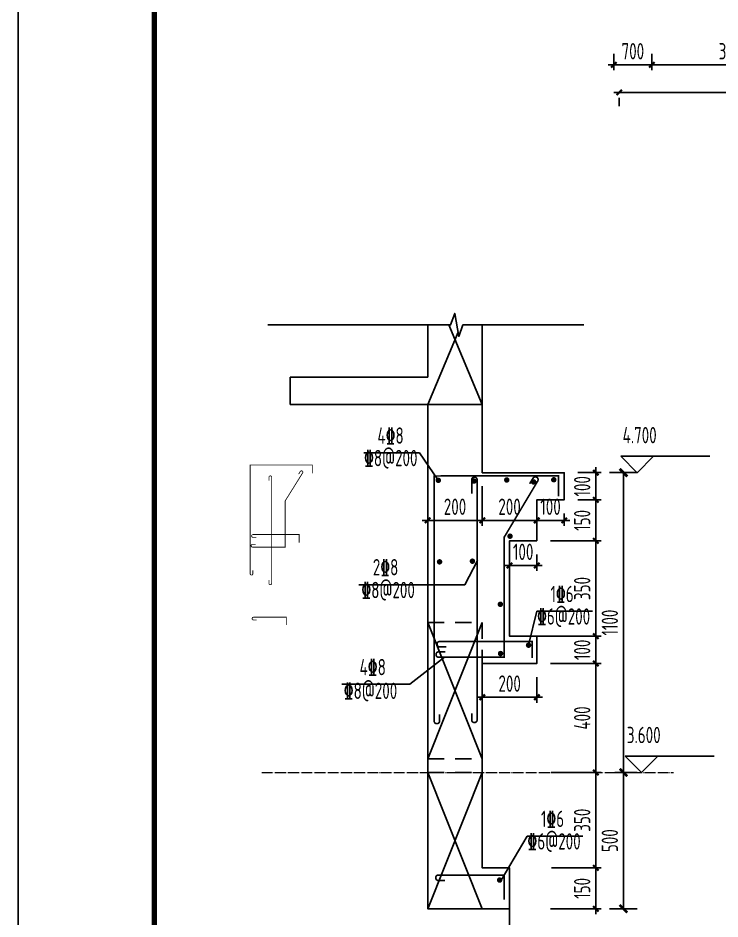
# Model space of a CAD drawing. Extents: x 580289 to 1106878, y -144605 to 78052.
# Drawn here: x 656362 to 669234, y -53187 to -36661 of the extents above; entities that cross this region are included whole.
import ezdxf
from ezdxf.enums import TextEntityAlignment as Align

# ---------------------------------------------------------------- set-up
doc = ezdxf.new("R2010")
doc.units = 0
doc.header["$LTSCALE"] = 100
doc.linetypes.add('3', pattern=[5, 3, -2])
doc.linetypes.add('DOTE', pattern=[2.42, 2, -0.2, 0.02, -0.2])
doc.layers.get('0').update_dxf_attribs({"linetype": 'CONTINUOUS'})
doc.layers.get('Defpoints').update_dxf_attribs({"linetype": 'CONTINUOUS'})
for name, color, linetype in [('DIM', 3, 'CONTINUOUS'), ('DIM_ELEV', 3, 'CONTINUOUS'), ('DIM_SYMB', 3, 'CONTINUOUS'), ('TEXT', 2, 'CONTINUOUS'), ('T图框', 7, 'CONTINUOUS'), ('图框', 254, 'CONTINUOUS'), ('大样$0$REIN', 1, 'CONTINUOUS')]:
    doc.layers.add(name, color=color, linetype=linetype)
for name, color, linetype, lineweight in [('DOTE', 8, 'DOTE', 9), ('REIN', 6, 'CONTINUOUS', 18), ('WALL', 7, 'CONTINUOUS', 25)]:
    doc.layers.add(name, color=color, linetype=linetype, lineweight=lineweight)
doc.styles.get("Standard").update_dxf_attribs({"font": 'tssdeng.shx', "width": 0.7, "bigfont": 'tssdchn.shx'})
doc.styles.add('TSSD_Dimension', font='Tssdeng.shx', dxfattribs={"width": 0.7, "bigfont": 'tssdchn.shx'})
doc.dimstyles.new('TSSD_100_100', dxfattribs={"dimtxt": 300, "dimasz": 100, "dimexe": 100, "dimexo": 250, "dimgap": 100, "dimtad": 1, "dimdec": 0, "dimzin": 0, "dimdsep": 46, "dimtxsty": 'TSSD_Dimension', "dimblk": 'ARCHTICK', "dimcen": 0, "dimdle": 100, "dimclrt": 7, "dimadec": 0, "dimazin": 0, "dimtfac": 1, "dimtdec": 0, "dimtix": 1, "dimtmove": 2, "dimatfit": 3, "dimfxl": 1, "dimtolj": 1, "dimtzin": 0, "dimarcsym": 0})
doc.dimstyles.new('TSSD_100_100$0', dxfattribs={"dimtxt": 300, "dimasz": 100, "dimexe": 250, "dimexo": 250, "dimgap": 100, "dimtad": 1, "dimdec": 0, "dimzin": 0, "dimdsep": 46, "dimtxsty": 'TSSD_Dimension', "dimblk": '_TSDBK', "dimblk1": '_TSDBK', "dimblk2": '_TSDBK', "dimsah": 1, "dimcen": 0, "dimclrt": 7, "dimadec": 0, "dimazin": 0, "dimtfac": 1, "dimtdec": 0, "dimtix": 1, "dimtmove": 2, "dimatfit": 3, "dimldrblk": '_TSDBK', "dimfxl": 1, "dimtolj": 1, "dimtzin": 0, "dimarcsym": 0})

# ---------------------------------------------------------------- blocks, each defined once
blk = doc.blocks.new('_ArchTick')
at = {"color": 0, "linetype": 'ByBlock', "const_width": 0.4}
blk.add_lwpolyline([(-0.5, -0.5), (0.5, 0.5)], dxfattribs=at)
blk = doc.blocks.new('*D1457')
at = {"layer": 'Defpoints', "color": 0}
for p in [(667986, -37069), (670986, -37069), (667986, -37520)]:
    blk.add_point(p, dxfattribs=at)
at = {"layer": 'DIM', "color": 0, "lineweight": -2}
for p, q in [((667986, -37319), (667986, -37620)), ((670986, -37319), (670986, -37620)), ((671086, -37520), (667886, -37520))]:
    blk.add_line(p, q, dxfattribs=at)
at = {"layer": 'DIM', "color": 0, "lineweight": -2, "xscale": 100, "yscale": 100, "zscale": 100, "rotation": 180}
blk.add_blockref('_ArchTick', (667986, -37520), dxfattribs=at)
at = {"layer": 'DIM', "color": 0, "lineweight": -2, "xscale": 100, "yscale": 100, "zscale": 100}
blk.add_blockref('_ArchTick', (670986, -37520), dxfattribs=at)
at = {"layer": 'DIM', "color": 7, "insert": (669486, -37270), "char_height": 300, "attachment_point": 5, "style": 'TSSD_Dimension'}
blk.add_mtext('\\A1;3000', dxfattribs=at)
blk = doc.blocks.new('*D1458')
at = {"layer": 'Defpoints', "color": 0}
for p in [(667286, -37069), (667986, -37069), (667286, -37520)]:
    blk.add_point(p, dxfattribs=at)
at = {"layer": 'DIM', "color": 0, "lineweight": -2}
for p, q in [((667286, -37319), (667286, -37620)), ((667986, -37319), (667986, -37620)), ((668086, -37520), (667186, -37520))]:
    blk.add_line(p, q, dxfattribs=at)
at = {"layer": 'DIM', "color": 0, "lineweight": -2, "xscale": 100, "yscale": 100, "zscale": 100, "rotation": 180}
blk.add_blockref('_ArchTick', (667286, -37520), dxfattribs=at)
at = {"layer": 'DIM', "color": 0, "lineweight": -2, "xscale": 100, "yscale": 100, "zscale": 100}
blk.add_blockref('_ArchTick', (667986, -37520), dxfattribs=at)
at = {"layer": 'DIM', "color": 7, "insert": (667636, -37270), "char_height": 300, "attachment_point": 5, "style": 'TSSD_Dimension'}
blk.add_mtext('\\A1;700', dxfattribs=at)
blk = doc.blocks.new('*D1459')
at = {"layer": 'Defpoints', "color": 0}
for p in [(667386, -38025), (716586, -38025), (716586, -38025)]:
    blk.add_point(p, dxfattribs=at)
at = {"layer": 'DIM', "color": 0, "lineweight": -2}
for p, q in [((716586, -37775), (716586, -37925)), ((667286, -38025), (716686, -38025)), ((667386, -38275), (667386, -38125))]:
    blk.add_line(p, q, dxfattribs=at)
at = {"layer": 'DIM', "color": 0, "lineweight": -2, "xscale": 100, "yscale": 100, "zscale": 100, "rotation": 180}
blk.add_blockref('_ArchTick', (667386, -38025), dxfattribs=at)
at = {"layer": 'DIM', "color": 0, "lineweight": -2, "xscale": 100, "yscale": 100, "zscale": 100}
blk.add_blockref('_ArchTick', (716586, -38025), dxfattribs=at)
at = {"layer": 'DIM', "color": 7, "insert": (691986, -37775), "char_height": 300, "attachment_point": 5, "style": 'TSSD_Dimension'}
blk.add_mtext('\\A1;49200', dxfattribs=at)
blk = doc.blocks.new('A$C72C84CBD')
at = {"layer": '图框', "color": 0}
for points in [[(0, 0), (0, 59400), (84100, 59400), (84100, 0)], [(0, 0), (84100, 0), (84100, 59400), (0, 59400)]]:
    blk.add_lwpolyline(points, close=True, dxfattribs=at)
at = {"layer": '图框', "color": 0, "const_width": 100}
blk.add_lwpolyline([(2500, 1000), (83100, 1000), (83100, 58400), (2500, 58400)], close=True, dxfattribs=at)
blk = doc.blocks.new('图框')
at = {"layer": 'T图框', "color": 4}
blk.add_blockref('A$C72C84CBD', (602717, 102744), dxfattribs=at)
blk = doc.blocks.new('*D1532')
at = {"layer": 'Defpoints', "color": 0}
for p in [(666378, -45000), (666378, -45500), (666957, -45500)]:
    blk.add_point(p, dxfattribs=at)
at = {"layer": 'DIM', "color": 0, "lineweight": -2}
for p, q in [((666957, -45000), (666957, -44900)), ((666628, -45000), (667057, -45000)), ((666957, -45000), (666957, -45500)), ((666628, -45500), (667057, -45500)), ((666957, -45500), (666957, -45600))]:
    blk.add_line(p, q, dxfattribs=at)
at = {"layer": 'DIM', "color": 0, "lineweight": -2, "xscale": 100, "yscale": 100, "zscale": 100}
for p, rotation in [((666957, -45000), 270), ((666957, -45500), 90)]:
    blk.add_blockref('_ArchTick', p, dxfattribs=dict(at, rotation=rotation))
at = {"layer": 'DIM', "color": 7, "insert": (666707, -45250), "char_height": 300, "attachment_point": 5, "rotation": 90, "style": 'TSSD_Dimension'}
blk.add_mtext('\\A1;100', dxfattribs=at)
blk = doc.blocks.new('*D1533')
at = {"layer": 'Defpoints', "color": 0}
for p in [(666378, -45500), (665875, -46250), (666957, -46250)]:
    blk.add_point(p, dxfattribs=at)
at = {"layer": 'DIM', "color": 0, "lineweight": -2}
for p, q in [((666957, -45400), (666957, -46350)), ((666628, -45500), (667057, -45500)), ((666125, -46250), (667057, -46250))]:
    blk.add_line(p, q, dxfattribs=at)
at = {"layer": 'DIM', "color": 0, "lineweight": -2, "xscale": 100, "yscale": 100, "zscale": 100}
for p, rotation in [((666957, -45500), 90), ((666957, -46250), 270)]:
    blk.add_blockref('_ArchTick', p, dxfattribs=dict(at, rotation=rotation))
at = {"layer": 'DIM', "color": 7, "insert": (666707, -45875), "char_height": 300, "attachment_point": 5, "rotation": 90, "style": 'TSSD_Dimension'}
blk.add_mtext('\\A1;150', dxfattribs=at)
blk = doc.blocks.new('*D1534')
at = {"layer": 'Defpoints', "color": 0}
for p in [(665875, -46250), (665375, -48000), (666957, -48000)]:
    blk.add_point(p, dxfattribs=at)
at = {"layer": 'DIM', "color": 0, "lineweight": -2}
for p, q in [((666125, -46250), (667057, -46250)), ((666957, -46150), (666957, -48100)), ((665625, -48000), (667057, -48000))]:
    blk.add_line(p, q, dxfattribs=at)
at = {"layer": 'DIM', "color": 0, "lineweight": -2, "xscale": 100, "yscale": 100, "zscale": 100}
for p, rotation in [((666957, -46250), 90), ((666957, -48000), 270)]:
    blk.add_blockref('_ArchTick', p, dxfattribs=dict(at, rotation=rotation))
at = {"layer": 'DIM', "color": 7, "insert": (666707, -47125), "char_height": 300, "attachment_point": 5, "rotation": 90, "style": 'TSSD_Dimension'}
blk.add_mtext('\\A1;350', dxfattribs=at)
blk = doc.blocks.new('*D1535')
at = {"layer": 'Defpoints', "color": 0}
for p in [(666126, -48000), (665878, -48500), (666957, -48500)]:
    blk.add_point(p, dxfattribs=at)
at = {"layer": 'DIM', "color": 0, "lineweight": -2}
for p, q in [((666957, -48000), (666957, -47900)), ((666376, -48000), (667057, -48000)), ((666957, -48000), (666957, -48500)), ((666128, -48500), (667057, -48500)), ((666957, -48500), (666957, -48600))]:
    blk.add_line(p, q, dxfattribs=at)
at = {"layer": 'DIM', "color": 0, "lineweight": -2, "xscale": 100, "yscale": 100, "zscale": 100}
for p, rotation in [((666957, -48000), 270), ((666957, -48500), 90)]:
    blk.add_blockref('_ArchTick', p, dxfattribs=dict(at, rotation=rotation))
at = {"layer": 'DIM', "color": 7, "insert": (666707, -48250), "char_height": 300, "attachment_point": 5, "rotation": 90, "style": 'TSSD_Dimension'}
blk.add_mtext('\\A1;100', dxfattribs=at)
blk = doc.blocks.new('*D1536')
at = {"layer": 'Defpoints', "color": 0}
for p in [(665878, -48500), (665980, -50500), (666957, -50500)]:
    blk.add_point(p, dxfattribs=at)
at = {"layer": 'DIM', "color": 0, "lineweight": -2}
for p, q in [((666957, -48400), (666957, -50600)), ((666128, -48500), (667057, -48500)), ((666230, -50500), (667057, -50500))]:
    blk.add_line(p, q, dxfattribs=at)
at = {"layer": 'DIM', "color": 0, "lineweight": -2, "xscale": 100, "yscale": 100, "zscale": 100}
for p, rotation in [((666957, -48500), 90), ((666957, -50500), 270)]:
    blk.add_blockref('_ArchTick', p, dxfattribs=dict(at, rotation=rotation))
at = {"layer": 'DIM', "color": 7, "insert": (666707, -49500), "char_height": 300, "attachment_point": 5, "rotation": 90, "style": 'TSSD_Dimension'}
blk.add_mtext('\\A1;400', dxfattribs=at)
blk = doc.blocks.new('*D1537')
at = {"layer": 'Defpoints', "color": 0}
for p in [(665890, -50500), (665896, -52250), (666957, -52250)]:
    blk.add_point(p, dxfattribs=at)
at = {"layer": 'DIM', "color": 0, "lineweight": -2}
for p, q in [((666957, -50400), (666957, -52350)), ((666140, -50500), (667057, -50500)), ((666146, -52250), (667057, -52250))]:
    blk.add_line(p, q, dxfattribs=at)
at = {"layer": 'DIM', "color": 0, "lineweight": -2, "xscale": 100, "yscale": 100, "zscale": 100}
for p, rotation in [((666957, -50500), 90), ((666957, -52250), 270)]:
    blk.add_blockref('_ArchTick', p, dxfattribs=dict(at, rotation=rotation))
at = {"layer": 'DIM', "color": 7, "insert": (666707, -51375), "char_height": 300, "attachment_point": 5, "rotation": 90, "style": 'TSSD_Dimension'}
blk.add_mtext('\\A1;350', dxfattribs=at)
blk = doc.blocks.new('*D1538')
at = {"layer": 'Defpoints', "color": 0}
for p in [(666251, -52250), (665879, -53000), (666957, -53000)]:
    blk.add_point(p, dxfattribs=at)
at = {"layer": 'DIM', "color": 0, "lineweight": -2}
for p, q in [((666957, -52150), (666957, -53100)), ((666501, -52250), (667057, -52250)), ((666129, -53000), (667057, -53000))]:
    blk.add_line(p, q, dxfattribs=at)
at = {"layer": 'DIM', "color": 0, "lineweight": -2, "xscale": 100, "yscale": 100, "zscale": 100}
for p, rotation in [((666957, -52250), 90), ((666957, -53000), 270)]:
    blk.add_blockref('_ArchTick', p, dxfattribs=dict(at, rotation=rotation))
at = {"layer": 'DIM', "color": 7, "insert": (666707, -52625), "char_height": 300, "attachment_point": 5, "rotation": 90, "style": 'TSSD_Dimension'}
blk.add_mtext('\\A1;150', dxfattribs=at)
blk = doc.blocks.new('*D1539')
at = {"layer": 'Defpoints', "color": 0}
for p in [(665375, -52250), (664875, -53153), (664875, -53706)]:
    blk.add_point(p, dxfattribs=at)
at = {"layer": 'DIM', "color": 0, "lineweight": -2}
for p, q in [((665375, -52500), (665375, -53806)), ((664875, -53403), (664875, -53806)), ((664875, -53706), (664775, -53706)), ((665375, -53706), (664875, -53706)), ((665375, -53706), (665475, -53706))]:
    blk.add_line(p, q, dxfattribs=at)
at = {"layer": 'DIM', "color": 0, "lineweight": -2, "xscale": 100, "yscale": 100, "zscale": 100}
blk.add_blockref('_ArchTick', (664875, -53706), dxfattribs=at)
at = {"layer": 'DIM', "color": 0, "lineweight": -2, "xscale": 100, "yscale": 100, "zscale": 100, "rotation": 180}
blk.add_blockref('_ArchTick', (665375, -53706), dxfattribs=at)
at = {"layer": 'DIM', "color": 7, "insert": (665125, -53456), "char_height": 300, "attachment_point": 5, "style": 'TSSD_Dimension'}
blk.add_mtext('\\A1;100', dxfattribs=at)
blk = doc.blocks.new('*D1540')
at = {"layer": 'Defpoints', "color": 0}
for p in [(664875, -48500), (665878, -48500), (665878, -49119)]:
    blk.add_point(p, dxfattribs=at)
at = {"layer": 'DIM', "color": 0, "lineweight": -2}
for p, q in [((664875, -48750), (664875, -49219)), ((665878, -48750), (665878, -49219)), ((664775, -49119), (665978, -49119))]:
    blk.add_line(p, q, dxfattribs=at)
at = {"layer": 'DIM', "color": 0, "lineweight": -2, "xscale": 100, "yscale": 100, "zscale": 100, "rotation": 180}
blk.add_blockref('_ArchTick', (664875, -49119), dxfattribs=at)
at = {"layer": 'DIM', "color": 0, "lineweight": -2, "xscale": 100, "yscale": 100, "zscale": 100}
blk.add_blockref('_ArchTick', (665878, -49119), dxfattribs=at)
at = {"layer": 'DIM', "color": 7, "insert": (665377, -48869), "char_height": 300, "attachment_point": 5, "style": 'TSSD_Dimension'}
blk.add_mtext('\\A1;200', dxfattribs=at)
blk = doc.blocks.new('*D1541')
at = {"layer": 'Defpoints', "color": 0}
for p in [(665875, -45500), (666378, -45500), (665875, -45875)]:
    blk.add_point(p, dxfattribs=at)
at = {"layer": 'DIM', "color": 0, "lineweight": -2}
for p, q in [((665875, -45750), (665875, -45975)), ((666378, -45750), (666378, -45975)), ((665875, -45875), (665775, -45875)), ((666378, -45875), (665875, -45875)), ((666378, -45875), (666478, -45875))]:
    blk.add_line(p, q, dxfattribs=at)
at = {"layer": 'DIM', "color": 0, "lineweight": -2, "xscale": 100, "yscale": 100, "zscale": 100}
blk.add_blockref('_ArchTick', (665875, -45875), dxfattribs=at)
at = {"layer": 'DIM', "color": 0, "lineweight": -2, "xscale": 100, "yscale": 100, "zscale": 100, "rotation": 180}
blk.add_blockref('_ArchTick', (666378, -45875), dxfattribs=at)
at = {"layer": 'DIM', "color": 7, "insert": (666127, -45625), "char_height": 300, "attachment_point": 5, "style": 'TSSD_Dimension'}
blk.add_mtext('\\A1;100', dxfattribs=at)
blk = doc.blocks.new('*D1542')
at = {"layer": 'Defpoints', "color": 0}
for p in [(664875, -45000), (665875, -45500), (664875, -45875)]:
    blk.add_point(p, dxfattribs=at)
at = {"layer": 'DIM', "color": 0, "lineweight": -2}
for p, q in [((664875, -45250), (664875, -45975)), ((665875, -45750), (665875, -45975)), ((665975, -45875), (664775, -45875))]:
    blk.add_line(p, q, dxfattribs=at)
at = {"layer": 'DIM', "color": 0, "lineweight": -2, "xscale": 100, "yscale": 100, "zscale": 100, "rotation": 180}
blk.add_blockref('_ArchTick', (664875, -45875), dxfattribs=at)
at = {"layer": 'DIM', "color": 0, "lineweight": -2, "xscale": 100, "yscale": 100, "zscale": 100}
blk.add_blockref('_ArchTick', (665875, -45875), dxfattribs=at)
at = {"layer": 'DIM', "color": 7, "insert": (665375, -45625), "char_height": 300, "attachment_point": 5, "style": 'TSSD_Dimension'}
blk.add_mtext('\\A1;200', dxfattribs=at)
blk = doc.blocks.new('*D1543')
at = {"layer": 'Defpoints', "color": 0}
for p in [(663875, -45000), (664875, -45000), (663875, -45875)]:
    blk.add_point(p, dxfattribs=at)
at = {"layer": 'DIM', "color": 0, "lineweight": -2}
for p, q in [((663875, -45250), (663875, -45975)), ((664875, -45250), (664875, -45975)), ((664975, -45875), (663775, -45875))]:
    blk.add_line(p, q, dxfattribs=at)
at = {"layer": 'DIM', "color": 0, "lineweight": -2, "xscale": 100, "yscale": 100, "zscale": 100, "rotation": 180}
blk.add_blockref('_ArchTick', (663875, -45875), dxfattribs=at)
at = {"layer": 'DIM', "color": 0, "lineweight": -2, "xscale": 100, "yscale": 100, "zscale": 100}
blk.add_blockref('_ArchTick', (664875, -45875), dxfattribs=at)
at = {"layer": 'DIM', "color": 7, "insert": (664375, -45625), "char_height": 300, "attachment_point": 5, "style": 'TSSD_Dimension'}
blk.add_mtext('\\A1;200', dxfattribs=at)
blk = doc.blocks.new('*D1544')
at = {"layer": 'Defpoints', "color": 0}
for p in [(665375, -46250), (665875, -46250), (665375, -46702)]:
    blk.add_point(p, dxfattribs=at)
at = {"layer": 'DIM', "color": 0, "lineweight": -2}
for p, q in [((665375, -46500), (665375, -46802)), ((665875, -46500), (665875, -46802)), ((665375, -46702), (665275, -46702)), ((665875, -46702), (665375, -46702)), ((665875, -46702), (665975, -46702))]:
    blk.add_line(p, q, dxfattribs=at)
at = {"layer": 'DIM', "color": 0, "lineweight": -2, "xscale": 100, "yscale": 100, "zscale": 100}
blk.add_blockref('_ArchTick', (665375, -46702), dxfattribs=at)
at = {"layer": 'DIM', "color": 0, "lineweight": -2, "xscale": 100, "yscale": 100, "zscale": 100, "rotation": 180}
blk.add_blockref('_ArchTick', (665875, -46702), dxfattribs=at)
at = {"layer": 'DIM', "color": 7, "insert": (665625, -46452), "char_height": 300, "attachment_point": 5, "style": 'TSSD_Dimension'}
blk.add_mtext('\\A1;100', dxfattribs=at)
blk = doc.blocks.new('_TSDBK')
blk.add_line((-1, 0), (0, 0))
at = {"const_width": 0.5}
blk.add_lwpolyline([(-0.7, -0.7), (0.7, 0.7)], dxfattribs=at)
blk = doc.blocks.new('*D1569')
at = {"layer": 'Defpoints', "color": 0}
for p in [(666957, -45000), (667464, -45000), (667267, -50500)]:
    blk.add_point(p, dxfattribs=at)
at = {"layer": 'DIM', "color": 0, "lineweight": -2}
for p, q in [((667207, -45000), (667714, -45000)), ((667464, -50400), (667464, -45100)), ((667517, -50500), (667714, -50500))]:
    blk.add_line(p, q, dxfattribs=at)
at = {"layer": 'DIM', "color": 0, "lineweight": -2, "xscale": 100, "yscale": 100, "zscale": 100}
for p, rotation in [((667464, -45000), 90), ((667464, -50500), 270)]:
    blk.add_blockref('_TSDBK', p, dxfattribs=dict(at, rotation=rotation))
at = {"layer": 'DIM', "color": 7, "insert": (667214, -47750), "char_height": 300, "attachment_point": 5, "rotation": 90, "style": 'TSSD_Dimension'}
blk.add_mtext('\\A1;1100', dxfattribs=at)
blk = doc.blocks.new('*D1570')
at = {"layer": 'Defpoints', "color": 0}
for p in [(667057, -50500), (666957, -53000), (667464, -53000)]:
    blk.add_point(p, dxfattribs=at)
at = {"layer": 'DIM', "color": 0, "lineweight": -2}
for p, q in [((667307, -50500), (667714, -50500)), ((667464, -50600), (667464, -52900)), ((667207, -53000), (667714, -53000))]:
    blk.add_line(p, q, dxfattribs=at)
at = {"layer": 'DIM', "color": 0, "lineweight": -2, "xscale": 100, "yscale": 100, "zscale": 100}
for p, rotation in [((667464, -50500), 90), ((667464, -53000), 270)]:
    blk.add_blockref('_TSDBK', p, dxfattribs=dict(at, rotation=rotation))
at = {"layer": 'DIM', "color": 7, "insert": (667214, -51750), "char_height": 300, "attachment_point": 5, "rotation": 90, "style": 'TSSD_Dimension'}
blk.add_mtext('\\A1;500', dxfattribs=at)

msp = doc.modelspace()

# ---------------------------------------------------------------- linework, layer by layer
for p, q in [((664875.2, -43749.5), (664262.1, -42290.5)), ((663875.2, -43749.5), (664431.5, -42425.6)), ((664875.6, -47750.2), (663875.6, -50250.2)), ((663875.6, -47750.2), (664875.6, -50250.2)), ((664875.2, -50500.2), (663875.2, -53000.2)), ((663875.2, -50500.2), (664875.2, -53000.2))]:
    msp.add_line(p, q)
at = {"linetype": '3'}
for p, q in [((663875.6, -47750.2), (664875.6, -47750.2)), ((664875.6, -47750.2), (664875.2, -48500.2)), ((663875.6, -50250.2), (664875.2, -50249.2)), ((663875.2, -50500.2), (664875.2, -50500.2))]:
    msp.add_line(p, q, dxfattribs=at)
at = {"layer": 'DIM_ELEV'}
for p, q in [((667414.5, -44700.2), (669048.5, -44700.2)), ((667714.5, -45000.2), (667414.5, -44700.2)), ((667714.5, -45000.2), (668014.5, -44700.2)), ((667492.4, -50200.2), (669126.4, -50200.2)), ((667792.4, -50500.2), (667492.4, -50200.2)), ((667792.4, -50500.2), (668092.4, -50200.2))]:
    msp.add_line(p, q, dxfattribs=at)
at = {"layer": 'DIM_SYMB'}
msp.add_lwpolyline([(660942.8, -42290.5), (664294.2, -42290.5), (664370.6, -42080.5), (664444.7, -42500.5), (664519.2, -42290.5), (666739.1, -42290.5)], dxfattribs=at)
at = {"layer": 'DOTE'}
msp.add_line((660831.3, -50500.2), (668383, -50500.2), dxfattribs=at)
at = {"layer": 'REIN', "elevation": 0}
for points in [[(661758.4, -45013.8, 15, 15, 0), (661758.4, -44859.1, 15, 15, 0), (660618.7, -44859.1, 15, 15, 0), (660618.7, -46853.6, 15, 15, 1), (660668.7, -46853.6, 15, 15, 0), (660668.7, -46793.6, 0, 0, 0)], [(660721.1, -46315.2, 15, 15, 0), (660661.1, -46315.2, 15, 15, 1), (660661.1, -46365.2, 15, 15, 0), (661261, -46365.2, 15, 15, 0), (661261, -45517.3, 15, 15, 0), (661581.4, -45003.7, 15, 15, 1), (661539, -44977.3, 15, 15, 0), (661507.2, -45028.2, 0, 0, 0)], [(666271.6, -45432.2, 30, 30, 0), (666271.6, -45056, 30, 30, 0), (663992.2, -45061.2, 30, 30, 0), (663992.2, -49554.3, 30, 30, 1), (664092.2, -49554.3, 30, 30, 0), (664092.2, -49434.3, 0, 0, 0)], [(665277.7, -46182.9, 30, 30, 0), (665891.6, -45153.9, 30, 30, 1), (665806.7, -45101, 30, 30, 0), (665743.2, -45202.8, 0, 0, 0)]]:
    msp.add_lwpolyline(points, format="xyseb", dxfattribs=at)
at = {"layer": 'REIN', "const_width": 50}
for points in [[(664043.4, -45140.2, 1), (664093.4, -45140.2, 1)], [(664066.7, -46635.8, 1), (664116.7, -46635.8, 1)], [(664669.4, -46624.2, 1), (664719.4, -46624.2, 1)], [(665167.7, -52472.9, 1), (665217.7, -52472.9, 1)]]:
    msp.add_lwpolyline(points, format="xyb", close=True, dxfattribs=at)
at = {"layer": 'REIN', "const_width": 50, "elevation": 0}
for points in [[(664697.8, -45154.7, 1), (664747.8, -45154.7, 1)], [(665299.4, -45134.2, 1), (665349.4, -45134.2, 1)], [(666161.3, -45130.1, 1), (666211.3, -45130.1, 1)], [(665790.4, -45169.4, 1), (665840.4, -45169.4, 1)], [(665358.9, -46165.3, 1), (665408.9, -46165.3, 1)], [(665181.8, -47414.4, 1), (665231.8, -47414.4, 1)], [(665698.7, -48164.4, 1), (665748.7, -48164.4, 1)], [(665185.4, -48318, 1), (665235.4, -48318, 1)]]:
    msp.add_lwpolyline(points, format="xyb", close=True, dxfattribs=at)
at = {"layer": 'REIN', "const_width": 30, "elevation": 0}
msp.add_lwpolyline([(665276.7, -46823.8), (665276.7, -46170)], dxfattribs=at)
at = {"layer": 'REIN', "elevation": 0}
for points, const_width in [([(664197, -48285.9), (664077, -48285.9, 1), (664077, -48385.9), (665276.7, -48385.9), (665276.7, -46690.2)], 30), ([(660739.8, -47701.6), (660679.8, -47701.6, -1), (660679.8, -47651.6), (661283.4, -47651.6), (661283.4, -47796.9)], 15)]:
    msp.add_lwpolyline(points, format="xyb", dxfattribs=dict(at, const_width=const_width))
at = {"layer": 'REIN', "const_width": 30}
msp.add_lwpolyline([(664190.6, -52480.2), (664070.6, -52480.2, -1), (664070.6, -52380.2), (665277.9, -52380.2), (665277.9, -52833.2)], format="xyb", dxfattribs=at)
at = {"layer": 'TEXT'}
for p, q in [((663723.4, -44637.6, 0), (662700.7, -44637.6, 0)), ((663723.4, -44637.6, 0), (664068.4, -45140.2)), ((664788.1, -46611.2, 0), (664554.6, -47059.6, 0)), ((662613.8, -47059.6, 0), (664554.6, -47059.6, 0)), ((665873.5, -47543.3, 0), (665723.7, -48164.4, 0)), ((666896.2, -47543.3, 0), (665873.5, -47543.3, 0)), ((663548.5, -48877.6, 0), (664180.1, -48385.9, 0)), ((662299.4, -48877.6, 0), (663548.5, -48877.6, 0)), ((665699.1, -51668.4, 0), (665223.4, -52473.8, 0)), ((666721.8, -51668.4, 0), (665699.1, -51668.4, 0))]:
    msp.add_line(p, q, dxfattribs=at)
at = {"layer": 'WALL'}
for points in [[(663875.2, -43250.2), (663875.2, -42290.5)], [(664875.2, -43749.5), (664875.2, -42290.5)], [(663875.2, -43250.2), (661355.3, -43250.2), (661355.3, -43749.5), (663875.2, -43749.5)], [(663875.2, -53000.2), (663875.2, -43749.5)], [(663875.2, -43749.5), (664875.2, -43749.5), (664875.2, -45000.2)], [(664875.2, -45000.2), (664875.2, -45000.2), (666378.2, -45000.2), (666375.2, -45500.2), (665875.2, -45500.2), (665875.2, -46250.2), (665375.2, -46250.2), (665375.2, -48000.2), (665878.2, -48000.2), (665878.2, -48500.2), (664875.2, -48500.2), (664875.2, -52250.2), (665375.2, -52250.2), (665375.2, -53000.2), (663875.2, -53000.2), (663875.2, -53000.2)]]:
    msp.add_lwpolyline(points, dxfattribs=at)
at = {"layer": '大样$0$REIN', "elevation": 0}
for points in [[(660963.2, -45144.1, 15, 15, 0), (660963.2, -45084.1, 15, 15, -1), (661013.2, -45084.1, 15, 15, 0), (661013.2, -47030.3, 15, 15, -1), (660963.2, -47030.3, 15, 15, 0), (660963.2, -46970.3, 0, 0, 0)], [(664681.1, -45383.4, 30, 30, 0), (664681.1, -45132.2, 30, 30, -1), (664781.1, -45132.2, 30, 30, 0), (664781.1, -49533.9, 30, 30, -1), (664681.1, -49533.9, 30, 30, 0), (664681.1, -49413.9, 0, 0, 0)]]:
    msp.add_lwpolyline(points, format="xyseb", dxfattribs=at)
at = {"layer": '大样$0$REIN', "const_width": 15}
msp.add_lwpolyline([(660730.4, -46185.6), (660670.4, -46185.6, -1), (660670.4, -46135.6), (661518.2, -46135.6), (661518.2, -46286.5)], format="xyb", dxfattribs=at)
at = {"layer": '大样$0$REIN', "const_width": 30, "elevation": 0}
msp.add_lwpolyline([(664215.5, -48195.6), (664095.5, -48195.6, -1), (664095.5, -48095.6), (665791.2, -48095.6), (665791.2, -48397.5)], format="xyb", dxfattribs=at)

# ---------------------------------------------------------------- block references
at = {"layer": 'T图框'}
msp.add_blockref('图框', (53644.8, -164322.4), dxfattribs=at)

# ---------------------------------------------------------------- texts
at = {"layer": 'TEXT', "width": 0.7}
for s, p in [('4%%1328', (662952.5, -44559.8, 0)), ('4.700', (667448.7, -44551.7)), ('%%1328@200', (662706.4, -44972.4, 0)), ('2%%1328 ', (662867.8, -46974.7)), ('%%1328@200', (662658.6, -47392.6)), ('1%%1326', (666125.3, -47465.5, 0)), ('%%1326@200', (665879.2, -47878.1, 0)), ('4%%1328 ', (662625.5, -48806.5, 0)), ('%%1328@200', (662335.3, -49241.4, 0)), ('3.600', (667526.6, -50051.7)), ('1%%1326', (665950.9, -51590.6, 0)), ('%%1326@200', (665704.8, -52003.2, 0))]:
    msp.add_text(s, height=300, dxfattribs=at).set_placement(p, align=Align.BOTTOM_LEFT)

# ---------------------------------------------------------------- dimensions: what is measured, and where the dimension line sits
at = {"layer": 'DIM'}
for base, p1, p2, picture, middle in [((667286.5, -37519.6), (667986.5, -37068.9), (667286.5, -37068.9), '*D1458', (667636.5, -37269.6)), ((667986.5, -37519.6), (670986.5, -37068.9), (667986.5, -37068.9), '*D1457', (669486.5, -37269.6)), ((716586.5, -38025.2), (667386.5, -38025.2), (716586.5, -38025.2), '*D1459', (691986.5, -37775.2))]:
    dim = msp.add_linear_dim(base=base, p1=p1, p2=p2, dimstyle='TSSD_100_100', dxfattribs=at)
    dim.commit()
    dim.dimension.update_dxf_attribs({"geometry": picture, "text_midpoint": middle})
for base, p1, p2, text, dimstyle, picture, middle in [((666957.3, -45500.2), (666378.2, -45000.2), (666378.2, -45500.2), '100', 'TSSD_100_100', '*D1532', (666707.3, -45250.2)), ((667464.5, -45000.2), (667266.7, -50500.2), (666957.3, -45000.2), '1100', 'TSSD_100_100$0', '*D1569', (667214.5, -47750.2)), ((666957.3, -46250.2), (666378.2, -45500.2), (665875.2, -46250.2), '150', 'TSSD_100_100', '*D1533', (666707.3, -45875.2)), ((666957.3, -48000.2), (665875.2, -46250.2), (665375.2, -48000.2), '350', 'TSSD_100_100', '*D1534', (666707.3, -47125.2)), ((666957.3, -48500.2), (666125.5, -48000.2), (665878.2, -48500.2), '100', 'TSSD_100_100', '*D1535', (666707.3, -48250.2)), ((666957.3, -50500.2), (665878.2, -48500.2), (665979.7, -50500.2), '400', 'TSSD_100_100', '*D1536', (666707.3, -49500.2)), ((666957.3, -52250.2), (665890.1, -50500.2), (665895.9, -52250.2), '350', 'TSSD_100_100', '*D1537', (666707.3, -51375.2)), ((667464.5, -53000.2), (667057.3, -50500.2), (666957.3, -53000.2), '500', 'TSSD_100_100$0', '*D1570', (667214.5, -51750.2)), ((666957.3, -53000.2), (666251.1, -52250.2), (665878.6, -53000.2), '150', 'TSSD_100_100', '*D1538', (666707.3, -52625.2))]:
    dim = msp.add_linear_dim(base=base, p1=p1, p2=p2, angle=90, text=text, dimstyle=dimstyle, dxfattribs=at)
    dim.commit()
    dim.dimension.update_dxf_attribs({"geometry": picture, "text_midpoint": middle})
for base, p1, p2, text, picture, middle in [((663875.2, -45875.2), (664875.2, -45000.2), (663875.2, -45000.2), '200', '*D1543', (664375.2, -45625.2)), ((664875.2, -45875.2), (665875.2, -45500.2), (664875.2, -45000.2), '200', '*D1542', (665375.2, -45625.2)), ((665875.2, -45875.2), (666378.2, -45500.2), (665875.2, -45500.2), '100', '*D1541', (666126.7, -45625.2)), ((665375.2, -46702.2), (665875.2, -46250.2), (665375.2, -46250.2), '100', '*D1544', (665625.2, -46452.2)), ((665878.2, -49119.3), (664875.2, -48500.2), (665878.2, -48500.2), '200', '*D1540', (665376.7, -48869.3)), ((664875.2, -53706.4), (665375.2, -52250.2), (664875.2, -53153.3), '100', '*D1539', (665125.2, -53456.4))]:
    dim = msp.add_linear_dim(base=base, p1=p1, p2=p2, text=text, dimstyle='TSSD_100_100', dxfattribs=at)
    dim.commit()
    dim.dimension.update_dxf_attribs({"geometry": picture, "text_midpoint": middle})

doc.saveas('drawing.dxf')
